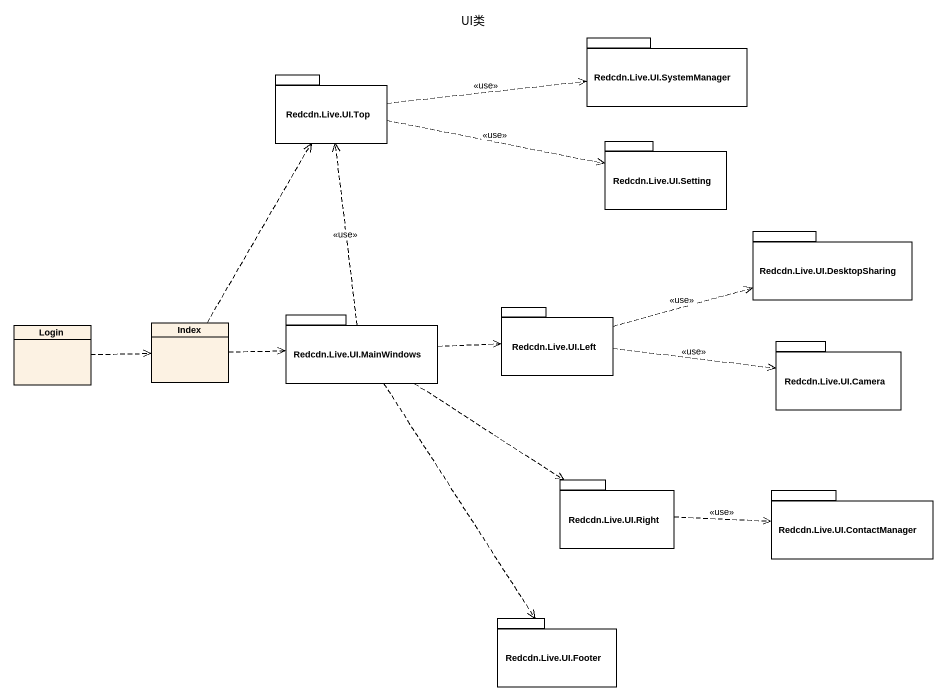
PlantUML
@startuml
title UI类
hide circle
hide empty members
package "Redcdn.Live.UI.SystemManager" as Redcdn_Live_UI_SystemManager {
}
package "Redcdn.Live.UI.Top" as Redcdn_Live_UI_Top {
}
package "Redcdn.Live.UI.Setting" as Redcdn_Live_UI_Setting {
}
package "Redcdn.Live.UI.DesktopSharing" as Redcdn_Live_UI {
}
class Login
class Index
package "Redcdn.Live.UI.MainWindows" as Redcdn_Live_UI_MainWindows {
}
package "Redcdn.Live.UI.Left" as Redcdn_Live_UI_Left {
}
package "Redcdn.Live.UI.Camera" as Redcdn_Live_UI_Camera {
}
package "Redcdn.Live.UI.Right" as Redcdn_Live_UI_Right {
}
package "Redcdn.Live.UI.ContactManager" as Redcdn_Live_UI_2 {
}
package "Redcdn.Live.UI.Footer" as Redcdn_Live_UI_Footer {
}
Redcdn_Live_UI_Top .right.> Redcdn_Live_UI_SystemManager : <<use>>
Redcdn_Live_UI_Top .right.> Redcdn_Live_UI_Setting : <<use>>
Login .right.> Index
Index .up.> Redcdn_Live_UI_Top
Index .right.> Redcdn_Live_UI_MainWindows
Redcdn_Live_UI_MainWindows .up.> Redcdn_Live_UI_Top : <<use>>
Redcdn_Live_UI_MainWindows .right.> Redcdn_Live_UI_Left
Redcdn_Live_UI_MainWindows ..> Redcdn_Live_UI_Right
Redcdn_Live_UI_MainWindows ..> Redcdn_Live_UI_Footer
Redcdn_Live_UI_Left .right.> Redcdn_Live_UI : <<use>>
Redcdn_Live_UI_Left .right.> Redcdn_Live_UI_Camera : <<use>>
Redcdn_Live_UI_Right .right.> Redcdn_Live_UI_2 : <<use>>
@enduml
